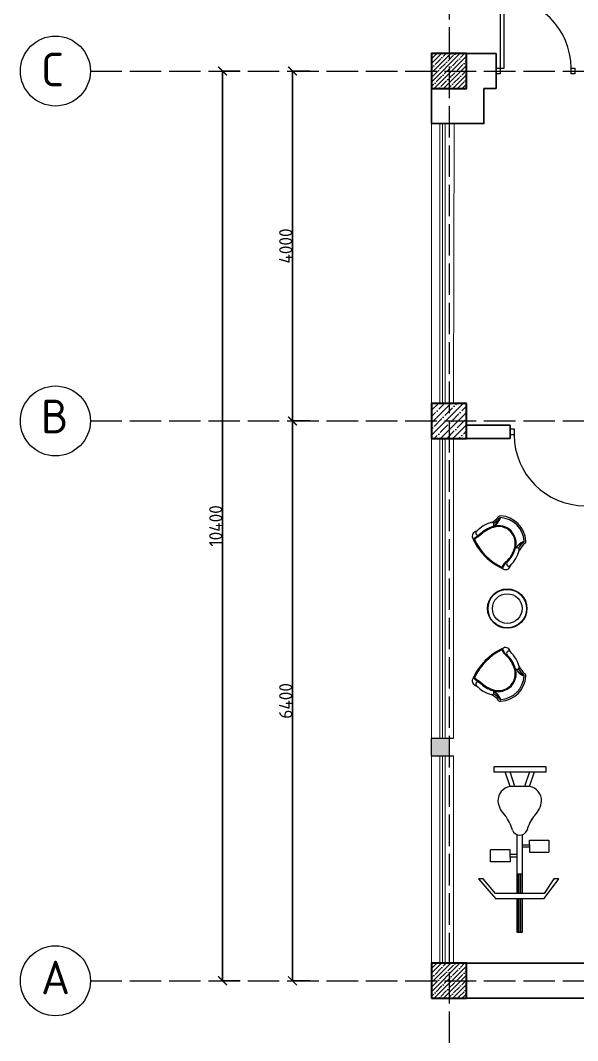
# Model space of a CAD drawing. Header units: millimetres. Extents: x -178199094 to 13669908, y -30538122 to 6091408.
# Drawn here: x 6786139 to 6792509, y 314301 to 325964 of the extents above; entities that cross this region are included whole.
import ezdxf

# ---------------------------------------------------------------- set-up
doc = ezdxf.new("R2010")
doc.units = ezdxf.units.MM
doc.linetypes.add('ACAD_ISO02W100', pattern=[15, 12, -3])
for name, color, linetype in [('A-Door', 150, 'Continuous'), ('Acessórios', 251, 'Continuous'), ('freecads.com', 7, 'Continuous'), ('FUR', 42, 'Continuous'), ('NET 01', 8, 'Continuous'), ('Plan 1', 7, 'Continuous')]:
    doc.layers.add(name, color=color, linetype=linetype)
doc.styles.add('gost', font='GOST Common.ttf')
doc.dimstyles.new('Copy of GOST', dxfattribs={"dimtxt": 150, "dimasz": 100, "dimexe": 0.18, "dimexo": 0.06, "dimgap": 3, "dimtad": 1, "dimdec": 0, "dimzin": 0, "dimdsep": 46, "dimtxsty": 'gost', "dimblk": 'ARCHTICK', "dimcen": 0.09, "dimclrt": 256, "dimadec": 0, "dimazin": 0, "dimtfac": 1, "dimtdec": 0, "dimtofl": 0, "dimtmove": 0, "dimatfit": 3, "dimldrblk": 'ARCHTICK', "dimfxl": 200, "dimfxlon": 1, "dimtolj": 1, "dimtzin": 0, "dimarcsym": 0})

# ---------------------------------------------------------------- blocks, each defined once
blk = doc.blocks.new('_ArchTick')
at = {"color": 0, "linetype": 'ByBlock', "const_width": 0.15}
blk.add_lwpolyline([(-0.5, -0.5), (0.5, 0.5)], dxfattribs=at)
blk = doc.blocks.new('*D659')
at = {"layer": 'Defpoints', "color": 0, "transparency": 16777216}
for p in [(6789250, 321385), (6791039, 321385), (6791039, 314985)]:
    blk.add_point(p, dxfattribs=at)
at = {"layer": 'FUR', "color": 0, "lineweight": -2, "transparency": 16777216}
for p, q in [((6789450, 321385), (6789249, 321385)), ((6789250, 314985), (6789250, 321385)), ((6789450, 314985), (6789249, 314985))]:
    blk.add_line(p, q, dxfattribs=at)
at = {"layer": 'FUR', "color": 0, "lineweight": -2, "transparency": 16777216, "xscale": 100, "yscale": 100, "zscale": 100}
for p, rotation in [((6789250, 321385), 90), ((6789250, 314985), 270)]:
    blk.add_blockref('_ArchTick', p, dxfattribs=dict(at, rotation=rotation))
at = {"layer": 'FUR', "color": 7, "transparency": 16777216, "insert": (6789172, 318185), "char_height": 150, "attachment_point": 5, "rotation": 90, "style": 'gost'}
blk.add_mtext('\\A1;6400', dxfattribs=at)
blk = doc.blocks.new('*D660')
at = {"layer": 'Defpoints', "color": 0, "transparency": 16777216}
for p in [(6789250, 325385), (6791039, 325385), (6791039, 321385)]:
    blk.add_point(p, dxfattribs=at)
at = {"layer": 'FUR', "color": 0, "lineweight": -2, "transparency": 16777216}
for p, q in [((6789450, 325385), (6789249, 325385)), ((6789250, 321385), (6789250, 325385)), ((6789450, 321385), (6789249, 321385))]:
    blk.add_line(p, q, dxfattribs=at)
at = {"layer": 'FUR', "color": 0, "lineweight": -2, "transparency": 16777216, "xscale": 100, "yscale": 100, "zscale": 100}
for p, rotation in [((6789250, 325385), 90), ((6789250, 321385), 270)]:
    blk.add_blockref('_ArchTick', p, dxfattribs=dict(at, rotation=rotation))
at = {"layer": 'FUR', "color": 7, "transparency": 16777216, "insert": (6789172, 323385), "char_height": 150, "attachment_point": 5, "rotation": 90, "style": 'gost'}
blk.add_mtext('\\A1;4000', dxfattribs=at)
blk = doc.blocks.new('*D661')
at = {"layer": 'Defpoints', "color": 0, "transparency": 16777216}
for p in [(6788450, 325385), (6791039, 325385), (6791039, 314985)]:
    blk.add_point(p, dxfattribs=at)
at = {"layer": 'FUR', "color": 0, "lineweight": -2, "transparency": 16777216}
for p, q in [((6788650, 325385), (6788449, 325385)), ((6788450, 314985), (6788450, 325385)), ((6788650, 314985), (6788449, 314985))]:
    blk.add_line(p, q, dxfattribs=at)
at = {"layer": 'FUR', "color": 0, "lineweight": -2, "transparency": 16777216, "xscale": 100, "yscale": 100, "zscale": 100}
for p, rotation in [((6788450, 325385), 90), ((6788450, 314985), 270)]:
    blk.add_blockref('_ArchTick', p, dxfattribs=dict(at, rotation=rotation))
at = {"layer": 'FUR', "color": 7, "transparency": 16777216, "insert": (6788372, 320185), "char_height": 150, "attachment_point": 5, "rotation": 90, "style": 'gost'}
blk.add_mtext('\\A1;10400', dxfattribs=at)
blk = doc.blocks.new('*D663')
at = {"color": 0, "lineweight": -2, "transparency": 16777216}
for p, q in [((6791039, 326985), (6791039, 327185)), ((6791039, 327185), (6793039, 327185)), ((6793039, 326985), (6793039, 327185))]:
    blk.add_line(p, q, dxfattribs=at)
at = {"layer": 'Defpoints', "color": 0, "transparency": 16777216}
for p in [(6793039, 327185), (6791039, 325385), (6793039, 325385)]:
    blk.add_point(p, dxfattribs=at)
at = {"color": 0, "lineweight": -2, "transparency": 16777216, "xscale": 100, "yscale": 100, "zscale": 100, "rotation": 180}
blk.add_blockref('_ArchTick', (6791039, 327185), dxfattribs=at)
at = {"color": 0, "lineweight": -2, "transparency": 16777216, "xscale": 100, "yscale": 100, "zscale": 100}
blk.add_blockref('_ArchTick', (6793039, 327185), dxfattribs=at)
at = {"transparency": 16777216, "insert": (6792039, 327263), "char_height": 150, "attachment_point": 5, "style": 'gost'}
blk.add_mtext('\\A1;2000', dxfattribs=at)
blk = doc.blocks.new('*D667')
at = {"color": 0, "lineweight": -2, "transparency": 16777216}
for p, q in [((6791039, 327785), (6791039, 327985)), ((6791039, 327985), (6803939, 327985)), ((6803939, 327785), (6803939, 327985))]:
    blk.add_line(p, q, dxfattribs=at)
at = {"layer": 'Defpoints', "color": 0, "transparency": 16777216}
for p in [(6803939, 327985), (6791039, 325385), (6803939, 325385)]:
    blk.add_point(p, dxfattribs=at)
at = {"color": 0, "lineweight": -2, "transparency": 16777216, "xscale": 100, "yscale": 100, "zscale": 100, "rotation": 180}
blk.add_blockref('_ArchTick', (6791039, 327985), dxfattribs=at)
at = {"color": 0, "lineweight": -2, "transparency": 16777216, "xscale": 100, "yscale": 100, "zscale": 100}
blk.add_blockref('_ArchTick', (6803939, 327985), dxfattribs=at)
at = {"transparency": 16777216, "insert": (6797489, 328063), "char_height": 150, "attachment_point": 5, "style": 'gost'}
blk.add_mtext('\\A1;12900', dxfattribs=at)
blk = doc.blocks.new('*D668')
at = {"color": 0, "lineweight": -2, "transparency": 16777216}
for p, q in [((6791039, 313385), (6791039, 313185)), ((6793039, 313385), (6793039, 313185)), ((6791039, 313185), (6793039, 313185))]:
    blk.add_line(p, q, dxfattribs=at)
at = {"layer": 'Defpoints', "color": 0, "transparency": 16777216}
for p in [(6791039, 314985), (6793039, 314985), (6793039, 313185)]:
    blk.add_point(p, dxfattribs=at)
at = {"color": 0, "lineweight": -2, "transparency": 16777216, "xscale": 100, "yscale": 100, "zscale": 100, "rotation": 180}
blk.add_blockref('_ArchTick', (6791039, 313185), dxfattribs=at)
at = {"color": 0, "lineweight": -2, "transparency": 16777216, "xscale": 100, "yscale": 100, "zscale": 100}
blk.add_blockref('_ArchTick', (6793039, 313185), dxfattribs=at)
at = {"transparency": 16777216, "insert": (6792039, 313263), "char_height": 150, "attachment_point": 5, "style": 'gost'}
blk.add_mtext('\\A1;2000', dxfattribs=at)
blk = doc.blocks.new('*D672')
at = {"color": 0, "lineweight": -2, "transparency": 16777216}
for p, q in [((6791039, 312585), (6791039, 312385)), ((6803939, 312585), (6803939, 312385)), ((6791039, 312385), (6803939, 312385))]:
    blk.add_line(p, q, dxfattribs=at)
at = {"layer": 'Defpoints', "color": 0, "transparency": 16777216}
for p in [(6791039, 314985), (6803939, 314985), (6803939, 312385)]:
    blk.add_point(p, dxfattribs=at)
at = {"color": 0, "lineweight": -2, "transparency": 16777216, "xscale": 100, "yscale": 100, "zscale": 100, "rotation": 180}
blk.add_blockref('_ArchTick', (6791039, 312385), dxfattribs=at)
at = {"color": 0, "lineweight": -2, "transparency": 16777216, "xscale": 100, "yscale": 100, "zscale": 100}
blk.add_blockref('_ArchTick', (6803939, 312385), dxfattribs=at)
at = {"transparency": 16777216, "insert": (6797489, 312463), "char_height": 150, "attachment_point": 5, "style": 'gost'}
blk.add_mtext('\\A1;12900', dxfattribs=at)

msp = doc.modelspace()

# ---------------------------------------------------------------- hatches: boundary and pattern name
at = {"transparency": 33554687}
h = msp.add_hatch(dxfattribs=at)
h.set_pattern_fill('ANSI35', color=1, scale=300)
h.set_pattern_definition([(45, (6737846.1, 302707.55), (-53.03301, 53.03301), []), (45, (6737899.13, 302707.55), (-53.03301, 53.03301), [93.75, -18.75, 0, -18.75])])
h.paths.add_polyline_path([(6791239.11979, 325584.9647), (6790839.11979, 325584.9647), (6790839.11979, 325184.9647), (6791239.11979, 325184.9647)])
h = msp.add_hatch(dxfattribs=at)
h.set_pattern_fill('ANSI35', color=1, scale=400)
h.set_pattern_definition([(45, (6738365.2, 301983.93), (-70.71068, 70.71068), []), (45, (6738435.91, 301983.93), (-70.71068, 70.71068), [125, -25, 0, -25])])
h.paths.add_polyline_path([(6790839.11979, 321584.9647), (6790839.11979, 321184.9647), (6791239.11979, 321184.9647), (6791239.11979, 321584.9647)])
h = msp.add_hatch(color=252, dxfattribs=at)
h.dxf.hatch_style = 1
h.paths.add_polyline_path([(6790839.11979, 317757.33652), (6790839.11979, 317557.33652), (6791039.11979, 317557.33652), (6791039.11979, 317757.33652)])
h = msp.add_hatch(dxfattribs=at)
h.set_pattern_fill('ANSI35', color=1, scale=300)
h.set_pattern_definition([(45, (6737846.1, 292307.55), (-53.03301, 53.03301), []), (45, (6737899.13, 292307.55), (-53.03301, 53.03301), [93.75, -18.75, 0, -18.75])])
h.paths.add_polyline_path([(6791239.11979, 315184.9647), (6790839.11979, 315184.9647), (6790839.11979, 314784.9647), (6791239.11979, 314784.9647)])

# ---------------------------------------------------------------- linework, layer by layer
at = {"color": 18, "lineweight": 30, "true_color": 0x000000}
for p, q in [((6791439.11979, 325184.9647), (6791579.11979, 325184.9647)), ((6791239.11979, 315184.9647), (6803789.11979, 315184.9647))]:
    msp.add_line(p, q, dxfattribs=at)
msp.add_line((6790839.11979, 317557.33652), (6791089.11979, 317557.33652))
at = {"lineweight": 40}
for points in [[(6790839.11979, 325184.9647), (6791239.11979, 325184.9647), (6791239.11979, 325584.9647), (6790839.11979, 325584.9647)], [(6790839.11979, 314784.9647), (6791239.11979, 314784.9647), (6791239.11979, 315184.9647), (6790839.11979, 315184.9647)]]:
    msp.add_lwpolyline(points, close=True, dxfattribs=at)
at = {"color": 18, "lineweight": 30, "true_color": 0x000000}
for points in [[(6791239.11979, 325584.9647), (6791579.11979, 325584.9647)], [(6790839.11979, 325184.9647), (6790839.11979, 324786.28803)], [(6791439.11979, 325184.9647), (6791579.11979, 325184.9647)], [(6791739.11979, 321334.9647), (6791739.11979, 321184.9647)], [(6791739.11979, 321334.9647), (6791739.11979, 321184.9647)], [(6791239.11979, 314784.9647), (6804138.90942, 314784.9647)]]:
    msp.add_lwpolyline(points, dxfattribs=at)
at = {"lineweight": 30}
for points in [[(6791579.11979, 325584.9647), (6791579.11979, 325184.9647)], [(6790839.11979, 324786.28803), (6791439.11979, 324784.96471), (6791439.11979, 325184.9647)]]:
    msp.add_lwpolyline(points, dxfattribs=at)
at = {"color": 18, "lineweight": 9, "true_color": 0x000000}
for points in [[(6790839.11979, 324784.9647), (6790839.11979, 321584.9647)], [(6791096.17753, 324784.95692), (6791089.11981, 321584.9647)], [(6790839.11979, 321184.9647), (6790839.11979, 317757.33652)], [(6791089.11979, 321184.9647), (6791089.11979, 317757.33652)], [(6790839.11979, 317557.33652), (6790839.11979, 315184.9647)], [(6791089.11979, 317557.33652), (6791089.11979, 315184.9647)]]:
    msp.add_lwpolyline(points, dxfattribs=at)
at = {"color": 152, "lineweight": 9, "true_color": 0x2776bb}
for points in [[(6790934.11979, 324784.9647), (6790934.11979, 321584.9647)], [(6790964.11979, 324784.9647), (6790964.11979, 321584.9647)], [(6790994.11979, 324784.9647), (6790994.11979, 321584.9647)], [(6790934.11979, 321184.9647), (6790934.11979, 317757.33652)], [(6790964.11979, 321184.9647), (6790964.11979, 317757.33652)], [(6790994.11979, 321184.9647), (6790994.11979, 317757.33652)], [(6790934.11979, 317557.33652), (6790934.11979, 315184.9647)], [(6790964.11979, 317557.33652), (6790964.11979, 315184.9647)], [(6790994.11979, 317557.33652), (6790994.11979, 315184.9647)]]:
    msp.add_lwpolyline(points, dxfattribs=at)
at = {"color": 18, "lineweight": 40, "true_color": 0x000000}
msp.add_lwpolyline([(6791239.11979, 321584.9647), (6790839.11979, 321584.9647), (6790839.11979, 321184.9647), (6791239.11979, 321184.9647)], close=True, dxfattribs=at)
at = {"color": 18, "true_color": 0x000000}
for points in [[(6791239.11979, 321184.9647), (6791239.11979, 321584.9647)], [(6791139.11979, 321184.9647), (6790939.11979, 321184.9647)], [(6790839.11979, 317557.33652), (6790839.11979, 317757.33652), (6791089.11979, 317757.33652)], [(6791039.11979, 317757.33652), (6791039.11979, 317557.33652)]]:
    msp.add_lwpolyline(points, dxfattribs=at)
at = {"color": 7, "lineweight": 30}
for points in [[(6791239.11979, 321334.9647), (6791739.11979, 321334.9647)], [(6791239.11979, 321184.9647), (6791739.11979, 321184.9647)]]:
    msp.add_lwpolyline(points, dxfattribs=at)
at = {"color": 152, "true_color": 0x2776bb}
msp.add_lwpolyline([(6791239.11979, 314784.9647), (6790839.11979, 314784.9647)], dxfattribs=at)
at = {"color": 18, "true_color": 0x000000}
for centre in [(6786539.11979, 325384.9647), (6786539.11979, 321384.9647), (6786539.11979, 314984.9647)]:
    msp.add_circle(centre, 400, dxfattribs=at)
at = {"layer": 'A-Door', "color": 7}
for points in [[(6791669.13018, 325418.7186), (6791669.13018, 326228.81213), (6791624.12499, 326228.81213), (6791624.12499, 325418.7186)], [(6791624.12499, 325418.7186), (6791624.12499, 325351.21081), (6791579.11979, 325351.21081), (6791579.11979, 325418.7186)], [(6792479.22371, 325418.7186), (6792479.22371, 325351.21081), (6792434.21852, 325351.21081), (6792434.21852, 325418.7186)], [(6791739.01587, 321226.21081), (6791739.01587, 321293.7186), (6791784.02107, 321293.7186), (6791784.02107, 321226.21081)]]:
    msp.add_lwpolyline(points, close=True, dxfattribs=at)
at = {"layer": 'Acessórios', "color": 253}
for p, q in [((6792150.66776, 317429.19194), (6791550.66776, 317429.19194)), ((6791550.66776, 317373.52845), (6791594.03281, 317373.52845)), ((6791594.03281, 317373.52845), (6791872.35028, 317373.52845)), ((6791736.39108, 317206.53796), (6791680.72759, 317373.52845)), ((6791792.05458, 317206.53796), (6791736.39108, 317373.52845)), ((6791872.35028, 317373.52845), (6792011.50902, 317373.52845)), ((6791959.04506, 317373.52845), (6791903.38156, 317206.53796)), ((6791959.04506, 317206.53796), (6792014.70855, 317373.52845)), ((6792011.50902, 317373.52845), (6792150.66776, 317373.52845)), ((6792150.66776, 317373.52845), (6792150.66776, 317429.19194)), ((6791959.04506, 317206.53796), (6791736.39108, 317206.53796)), ((6791819.88632, 316204.59507), (6791819.88632, 316653.43765)), ((6791875.54982, 316653.43765), (6791875.54982, 316204.59507)), ((6791875.54982, 316538.57603), (6791959.04506, 316538.57603)), ((6791959.04506, 316594.23953), (6792181.69904, 316594.23953)), ((6791959.04506, 316538.57603), (6791959.04506, 316594.23953)), ((6791959.04506, 316538.57603), (6791959.04506, 316510.74429)), ((6792181.69904, 316594.23953), (6792181.69904, 316455.08079)), ((6791513.7371, 316343.7538), (6791513.7371, 316482.91254)), ((6791736.39108, 316482.91254), (6791513.7371, 316482.91254)), ((6791736.39108, 316399.4173), (6791736.39108, 316482.91254)), ((6791819.88632, 316427.24904), (6791736.39108, 316427.24904)), ((6791959.04506, 316510.74429), (6791875.54982, 316510.74429)), ((6791959.04506, 316510.74429), (6791959.04506, 316455.08079)), ((6791959.04506, 316455.08079), (6792181.69904, 316455.08079)), ((6791736.39108, 316343.7538), (6791513.7371, 316343.7538)), ((6791736.39108, 316399.4173), (6791736.39108, 316343.7538)), ((6791819.88632, 316399.4173), (6791736.39108, 316399.4173)), ((6791819.88632, 315981.94109), (6791819.88632, 316204.59507)), ((6791875.54982, 316204.59507), (6791819.88632, 316204.59507)), ((6791833.8022, 315985.30316), (6791833.8022, 316204.59507)), ((6791847.71807, 316204.59507), (6791847.71807, 315981.94109)), ((6791861.63394, 315985.30316), (6791861.63394, 316204.59507)), ((6791875.54982, 316204.59507), (6791875.54982, 315981.94109)), ((6791374.57837, 316148.93157), (6791569.4006, 315926.27759)), ((6791430.24186, 316148.93157), (6791374.57837, 316148.93157)), ((6791569.4006, 315981.94109), (6791430.24186, 316148.93157)), ((6792237.36253, 316148.93157), (6792126.03554, 315981.94109)), ((6792126.03554, 315926.27759), (6792293.02603, 316148.93157)), ((6792293.02603, 316148.93157), (6792237.36253, 316148.93157)), ((6792126.03554, 315981.94109), (6791569.4006, 315981.94109)), ((6791569.4006, 315926.27759), (6791875.54982, 315926.27759)), ((6791819.88632, 315536.63313), (6791819.88632, 315926.27759)), ((6791833.8022, 315536.63313), (6791833.8022, 315926.67281)), ((6791847.71807, 315926.27759), (6791847.71807, 315536.63313)), ((6791861.63394, 315536.63313), (6791861.63394, 315926.67281)), ((6791875.54982, 315926.27759), (6791875.54982, 315536.63313)), ((6791875.54982, 315926.27759), (6792126.03554, 315926.27759)), ((6791875.54982, 315536.63313), (6791819.88632, 315536.63313))]:
    msp.add_line(p, q, dxfattribs=at)
for centre, radius, start, end in [((6791766.97261, 317039.57587), 169.74026, 100.379499967, 180.009389429), ((6791928.46354, 317039.57587), 169.74026, 359.990600005, 79.620500033), ((6791871.01881, 317072.0711), 275.70941, 186.774485999, 226.355619956), ((6791824.4229, 317072.0711), 275.70897, 313.644300031, 353.225599978), ((6791323.41805, 316589.5304), 455.8244, 14.747600026, 38.382500016), ((6792372.02366, 316589.5304), 455.8244, 141.617499984, 165.25250001), ((6791847.71807, 316740.3562), 90.45318, 202.619869993, 337.38009999)]:
    msp.add_arc(centre, radius, start, end, dxfattribs=at)
at = {"layer": 'freecads.com', "color": 253, "ltscale": 0.4}
for radius in [225, 225, 220, 220, 170, 170]:
    msp.add_circle((6791705.18354, 319240.00367), radius, dxfattribs=at)
at = {"layer": 'freecads.com', "color": 253}
for centre, radius, start, end in [((6791413.90402, 320448.80741), 250.05381, 295.814006492, 320.295171241), ((6791413.90402, 320448.80741), 250.05381, 295.814006492, 320.295171241), ((6791439.54689, 320353.41355), 204.01247, 300.799547072, 338.974021827), ((6791439.54689, 320353.41355), 204.01247, 300.799547072, 338.974021827), ((6791395.71436, 320375.02296), 246.45613, 306.992217942, 336.476977912), ((6791395.71436, 320375.02296), 246.45613, 306.992217942, 336.476977912), ((6791413.90402, 320448.80741), 269.83403, 299.670525444, 320.295171241), ((6791413.90402, 320448.80741), 269.83403, 299.670525444, 320.295171241), ((6791629.10859, 320270.1105), 29.67033, 86.211786816, 140.295171241), ((6791629.10859, 320270.1105), 29.67033, 86.211786816, 140.295171241), ((6791629.10859, 320270.1105), 9.89011, 86.211786816, 140.295171241), ((6791629.10859, 320270.1105), 9.89011, 86.211786816, 140.295171241), ((6791610.66311, 319991.5338), 289.07681, 3.884119456, 86.211786816), ((6791610.66311, 319991.5338), 289.07681, 3.884119456, 86.211786816), ((6791610.66311, 319991.5338), 308.85703, 3.884119456, 86.211786816), ((6791610.66311, 319991.5338), 308.85703, 3.884119456, 86.211786816), ((6791626.14556, 319857.57226), 380.44205, 105.763762628, 135.877118247), ((6791626.14556, 319857.57226), 380.44205, 105.763762628, 135.877118247), ((6791645.50719, 319834.49266), 358.35592, 106.453312818, 135.592582511), ((6791645.50719, 319834.49266), 358.35592, 106.453312818, 135.592582511), ((6791645.50719, 319834.49266), 358.35592, 106.453312818, 135.592582511), ((6791645.50719, 319834.49266), 358.35592, 106.453312819, 135.592582509), ((6791645.50719, 319834.49266), 358.35592, 106.453312819, 135.592582509), ((6791645.50719, 319834.49266), 358.35592, 106.453312819, 135.592582509), ((6791645.50719, 319834.49266), 348.46581, 106.433490131, 135.608124309), ((6791645.50719, 319834.49266), 348.46581, 106.43349013, 135.608124311), ((6791527.18012, 320198.04175), 26.03687, 310.265756857, 99.706554553), ((6791527.18012, 320198.04175), 26.03687, 310.265756857, 99.706554553), ((6791605.62076, 319986.7605), 201.0852, 342.157701338, 107.842298662), ((6791605.62076, 319986.7605), 201.0852, 342.157701338, 107.842298662), ((6791605.62076, 319986.7605), 201.0852, 342.157701338, 107.842298662), ((6791605.62076, 319986.7605), 201.0852, 342.157701338, 107.842298662), ((6791605.62076, 319986.7605), 191.19509, 342.121976505, 107.878023562), ((6791605.62076, 319986.7605), 191.19509, 342.121976505, 107.878023562), ((6791359.65072, 320067.55722), 55.27464, 96.862747694, 205.222442018), ((6791359.65072, 320067.55722), 55.27464, 96.862747694, 205.222442018), ((6791948.41904, 320329.55878), 699.69512, 204.086465205, 245.913534795), ((6791948.41904, 320329.55878), 699.69512, 204.086465205, 245.913534795), ((6791697.32918, 319601.41214), 573.46272, 122.464911208, 131.342394774), ((6791697.32918, 319601.41214), 573.46272, 122.464911208, 131.342394774), ((6791697.32918, 319601.41214), 573.46272, 123.494454103, 131.342394774), ((6791697.32918, 319601.41214), 573.46272, 123.494454103, 131.342394774), ((6791917.40452, 320298.54426), 655.53649, 203.996135953, 246.003864047), ((6791917.40452, 320298.54426), 655.53649, 203.996135953, 246.003864047), ((6791917.40452, 320298.54426), 655.53649, 203.996135953, 246.003864047), ((6791917.40452, 320298.54426), 655.53649, 203.996135953, 246.003864047), ((6791697.32918, 319601.41214), 563.57261, 123.590528768, 130.600144008), ((6791697.32918, 319601.41214), 563.57261, 123.590528768, 130.600144008), ((6791917.40452, 320298.54426), 645.64638, 204.644742992, 244.983055582), ((6791917.40452, 320298.54426), 645.64638, 204.644742992, 244.983055582), ((6791371.28947, 320103.85924), 26.03687, 134.481845121, 237.384899283), ((6791371.28947, 320103.85924), 26.03687, 134.481845121, 237.384899283), ((6791371.28947, 320103.85924), 26.03687, 134.597448493, 314.39271146), ((6791371.28947, 320103.85924), 26.03687, 134.597448493, 314.39271146), ((6791371.28947, 320103.85924), 26.03687, 134.481845347, 134.59744872), ((6791371.28947, 320103.85924), 26.03687, 134.481845272, 134.597448644), ((6791371.28947, 320103.85924), 26.03687, 291.566653867, 314.39271146), ((6791371.28947, 320103.85924), 26.03687, 291.566653867, 314.39271146), ((6791371.28947, 320103.85924), 35.92698, 293.352521244, 314.572281651), ((6791371.28947, 320103.85924), 35.92698, 293.352521244, 314.572281651), ((6791453.35292, 320026.64693), 348.46581, 314.626404142, 343.566509869), ((6791453.35292, 320026.64693), 348.46581, 314.626404142, 343.566509869), ((6791453.35292, 320026.64693), 358.35592, 314.407417489, 343.546687182), ((6791453.35292, 320026.64693), 358.35592, 314.407417489, 343.546687182), ((6791453.35292, 320026.64693), 358.35592, 314.407417489, 343.546687182), ((6791453.35292, 320026.64693), 358.35592, 314.407417489, 343.546687182), ((6791453.35292, 320026.64693), 358.35592, 314.407417489, 343.546687182), ((6791453.35292, 320026.64693), 358.35592, 314.407417489, 343.546687182), ((6791476.43252, 320007.2853), 380.44205, 314.122881753, 344.236237372), ((6791476.43252, 320007.2853), 380.44205, 314.122881753, 344.236237372), ((6791972.27381, 319820.68663), 204.01247, 111.025978173, 149.200452928), ((6791972.27381, 319820.68663), 204.01247, 111.025978173, 149.200452928), ((6791993.88322, 319776.8541), 246.45613, 113.523022088, 143.007782058), ((6791993.88322, 319776.8541), 246.45613, 113.523022088, 143.007782058), ((6791816.90201, 319908.31986), 26.03687, 350.293445447, 139.734243143), ((6791816.90201, 319908.31986), 26.03687, 350.293445447, 139.734243143), ((6792067.66767, 319795.04376), 269.83403, 129.64154994, 150.329474556), ((6792067.66767, 319795.04376), 269.83403, 129.64154994, 150.329474556), ((6792067.66767, 319795.04376), 250.05381, 129.64154994, 154.185993508), ((6792067.66767, 319795.04376), 250.05381, 129.64154994, 154.185993508), ((6791889.20854, 320010.44556), 9.89011, 309.64154994, 3.884119456), ((6791889.20854, 320010.44556), 9.89011, 309.64154994, 3.884119456), ((6791889.20854, 320010.44556), 29.67033, 309.64154994, 3.884119456), ((6791889.20854, 320010.44556), 29.67033, 309.64154994, 3.884119456), ((6791755.3896, 319676.63821), 116.97044, 119.301550509, 161.646027828), ((6791755.3896, 319676.63821), 116.97044, 119.301550509, 161.646027828), ((6791755.3896, 319676.63821), 107.08033, 118.610094588, 167.582599416), ((6791755.3896, 319676.63821), 107.08033, 118.610094588, 167.582599416), ((6791755.3896, 319676.63821), 107.08033, 118.610094588, 167.582599416), ((6791755.3896, 319676.63821), 107.08033, 118.610094588, 167.582599416), ((6791686.41748, 319740.79046), 55.27464, 244.777557982, 353.137252306), ((6791686.41748, 319740.79046), 55.27464, 244.777557982, 353.137252306), ((6791722.7195, 319752.42921), 26.03687, 135.60728854, 315.518154879), ((6791722.7195, 319752.42921), 26.03687, 135.60728854, 315.518154879), ((6791722.7195, 319752.42921), 26.03687, 212.615100717, 315.518154879), ((6791722.7195, 319752.42921), 26.03687, 212.615100717, 315.518154879), ((6791948.41904, 318150.44593), 699.69512, 114.086465205, 155.913534795), ((6791948.41904, 318150.44593), 699.69512, 114.086465205, 155.913534795), ((6791917.40452, 318181.46045), 655.53649, 113.996135953, 156.003864047), ((6791917.40452, 318181.46045), 655.53649, 113.996135953, 156.003864047), ((6791917.40452, 318181.46045), 655.53649, 113.996135953, 156.003864047), ((6791917.40452, 318181.46045), 655.53649, 113.996135953, 156.003864047), ((6791917.40452, 318181.46045), 645.64638, 115.016944418, 155.355257008), ((6791917.40452, 318181.46045), 645.64638, 115.016944418, 155.355257008), ((6791755.3896, 318803.3665), 116.97044, 198.353972172, 240.698449491), ((6791755.3896, 318803.3665), 116.97044, 198.353972172, 240.698449491), ((6791755.3896, 318803.3665), 107.08033, 192.417400584, 241.389905412), ((6791755.3896, 318803.3665), 107.08033, 192.417400584, 241.389905412), ((6791755.3896, 318803.3665), 107.08033, 192.417400584, 241.389905412), ((6791755.3896, 318803.3665), 107.08033, 192.417400584, 241.389905412), ((6791686.41748, 318739.21425), 55.27464, 6.862747694, 115.222442018), ((6791686.41748, 318739.21425), 55.27464, 6.862747694, 115.222442018), ((6791722.7195, 318727.5755), 26.03687, 44.481845121, 224.39271146), ((6791722.7195, 318727.5755), 26.03687, 44.481845121, 224.39271146), ((6791722.7195, 318727.5755), 26.03687, 44.481845121, 147.384899283), ((6791722.7195, 318727.5755), 26.03687, 44.481845121, 147.384899283), ((6791476.43252, 318472.71941), 380.44205, 15.763762628, 45.877118247), ((6791476.43252, 318472.71941), 380.44205, 15.763762628, 45.877118247), ((6791453.35292, 318453.35778), 348.46581, 16.433490131, 45.373595858), ((6791453.35292, 318453.35778), 348.46581, 16.433490131, 45.373595858), ((6791453.35292, 318453.35778), 358.35592, 16.453312818, 45.592582511), ((6791453.35292, 318453.35778), 358.35592, 16.453312818, 45.592582511), ((6791453.35292, 318453.35778), 358.35592, 16.453312818, 45.592582511), ((6791453.35292, 318453.35778), 358.35592, 16.453312818, 45.592582511), ((6791453.35292, 318453.35778), 358.35592, 16.453312818, 45.592582511), ((6791453.35292, 318453.35778), 358.35592, 16.453312818, 45.592582511), ((6791605.62076, 318493.24421), 201.0852, 252.157701338, 17.842298662), ((6791605.62076, 318493.24421), 201.0852, 252.157701338, 17.842298662), ((6791605.62076, 318493.24421), 201.0852, 252.157701338, 17.842298662), ((6791605.62076, 318493.24421), 201.0852, 252.157701338, 17.842298662), ((6791605.62076, 318493.24421), 191.19509, 252.121976438, 17.878023495), ((6791605.62076, 318493.24421), 191.19509, 252.121976438, 17.878023495), ((6791816.90201, 318571.68485), 26.03687, 220.265756857, 9.706554553), ((6791816.90201, 318571.68485), 26.03687, 220.265756857, 9.706554553), ((6791972.27381, 318659.31808), 204.01247, 210.799547072, 248.974021827), ((6791993.88322, 318703.15061), 246.45613, 216.992217942, 246.476977912), ((6791972.27381, 318659.31808), 204.01247, 210.799547072, 248.974021827), ((6791993.88322, 318703.15061), 246.45613, 216.992217942, 246.476977912), ((6792067.66767, 318684.96095), 269.83403, 209.670525444, 230.35845006), ((6792067.66767, 318684.96095), 269.83403, 209.670525444, 230.35845006), ((6792067.66767, 318684.96095), 250.05381, 205.814006492, 230.35845006), ((6792067.66767, 318684.96095), 250.05381, 205.814006492, 230.35845006), ((6791359.65072, 318412.44749), 55.27464, 154.777557982, 263.137252306), ((6791359.65072, 318412.44749), 55.27464, 154.777557982, 263.137252306), ((6791697.32918, 318878.59257), 573.46272, 228.657605226, 237.535088792), ((6791697.32918, 318878.59257), 573.46272, 228.657605226, 236.505545897), ((6791697.32918, 318878.59257), 573.46272, 228.657605226, 237.535088792), ((6791697.32918, 318878.59257), 573.46272, 228.657605226, 236.505545897), ((6791697.32918, 318878.59257), 563.57261, 229.399855992, 236.409471232), ((6791697.32918, 318878.59257), 563.57261, 229.399855992, 236.409471232), ((6791371.28947, 318376.14547), 26.03687, 45.60728854, 225.402551507), ((6791371.28947, 318376.14547), 26.03687, 45.60728854, 225.402551507), ((6791371.28947, 318376.14547), 26.03687, 122.615100717, 225.518154879), ((6791371.28947, 318376.14547), 26.03687, 122.615100717, 225.518154879), ((6791371.28947, 318376.14547), 26.03687, 45.60728854, 68.433346133), ((6791371.28947, 318376.14547), 26.03687, 45.60728854, 68.433346133), ((6791371.28947, 318376.14547), 35.92698, 45.427718349, 66.647478756), ((6791371.28947, 318376.14547), 35.92698, 45.427718349, 66.647478756), ((6791645.50719, 318645.51205), 358.35592, 224.407417489, 253.546687182), ((6791645.50719, 318645.51205), 358.35592, 224.407417489, 253.546687182), ((6791645.50719, 318645.51205), 358.35592, 224.407417489, 253.546687182), ((6791645.50719, 318645.51205), 358.35592, 224.407417489, 253.546687182), ((6791645.50719, 318645.51205), 358.35592, 224.407417489, 253.546687182), ((6791645.50719, 318645.51205), 358.35592, 224.407417489, 253.546687182), ((6791645.50719, 318645.51205), 348.46581, 224.391875691, 253.566509869), ((6791645.50719, 318645.51205), 348.46581, 224.391875691, 253.566509869), ((6791610.66311, 318488.47091), 289.07681, 273.788213184, 356.115880544), ((6791610.66311, 318488.47091), 289.07681, 273.788213184, 356.115880544), ((6791610.66311, 318488.47091), 308.85703, 273.788213184, 356.115880544), ((6791610.66311, 318488.47091), 308.85703, 273.788213184, 356.115880544), ((6791889.20854, 318469.55915), 9.89011, 356.115880544, 50.35845006), ((6791889.20854, 318469.55915), 9.89011, 356.115880544, 50.35845006), ((6791889.20854, 318469.55915), 29.67033, 356.115880544, 50.35845006), ((6791889.20854, 318469.55915), 29.67033, 356.115880544, 50.35845006), ((6791371.28947, 318376.14547), 26.03687, 225.402551356, 225.518154728), ((6791371.28947, 318376.14547), 26.03687, 225.402551356, 225.518154728), ((6791626.14556, 318622.43245), 380.44205, 224.122881753, 254.236237372), ((6791626.14556, 318622.43245), 380.44205, 224.122881753, 254.236237372), ((6791527.18012, 318281.96296), 26.03687, 260.293445447, 49.734243143), ((6791527.18012, 318281.96296), 26.03687, 260.293445447, 49.734243143), ((6791439.54689, 318126.59116), 204.01247, 21.025978173, 59.200452928), ((6791395.71436, 318104.98175), 246.45613, 23.523022088, 53.007782058), ((6791439.54689, 318126.59116), 204.01247, 21.025978173, 59.200452928), ((6791395.71436, 318104.98175), 246.45613, 23.523022088, 53.007782058), ((6791413.90402, 318031.1973), 250.05381, 39.704828759, 64.185993508), ((6791413.90402, 318031.1973), 250.05381, 39.704828759, 64.185993508), ((6791413.90402, 318031.1973), 269.83403, 39.704828759, 60.329474556), ((6791413.90402, 318031.1973), 269.83403, 39.704828759, 60.329474556), ((6791629.10859, 318209.89421), 29.67033, 219.704828759, 273.788213184), ((6791629.10859, 318209.89421), 29.67033, 219.704828759, 273.788213184), ((6791629.10859, 318209.89421), 9.89011, 219.704828759, 273.788213184), ((6791629.10859, 318209.89421), 9.89011, 219.704828759, 273.788213184)]:
    msp.add_arc(centre, radius, start, end, dxfattribs=at)
at = {"layer": 'FUR', "color": 253}
for points in [[(6788449.51896, 325384.9647), (6788449.51896, 314984.9647)], [(6789249.51896, 325384.9647), (6789249.51896, 314984.9647)], [(6791550.66776, 317429.19194), (6791550.66776, 317373.52845)]]:
    msp.add_lwpolyline(points, dxfattribs=at)
at = {"layer": 'NET 01', "color": 7}
for centre, start, end in [((6791624.12499, 325418.7186), 0, 90), ((6792594.1146, 321226.21081), 180, 270)]:
    msp.add_arc(centre, 810.09353, start, end, dxfattribs=at)
at = {"layer": 'Plan 1', "color": 9, "linetype": 'ACAD_ISO02W100', "ltscale": 30, "true_color": 0xc7c8ca}
msp.add_lwpolyline([(6791039.11979, 329485.1447), (6791039.11979, 310885.1447)], dxfattribs=at)
at = {"layer": 'Plan 1', "color": 251, "linetype": 'ACAD_ISO02W100', "ltscale": 30, "true_color": 0x636466}
for points in [[(6786939.11979, 325384.9647), (6808089.11979, 325384.9647)], [(6786939.11979, 321384.9647), (6808089.11979, 321384.9647)], [(6786939.11979, 314984.9647), (6808089.11979, 314984.9647)]]:
    msp.add_lwpolyline(points, dxfattribs=at)

# ---------------------------------------------------------------- texts
at = {"layer": 'Plan 1', "char_height": 384.87481, "attachment_point": 1, "style": 'gost'}
for s, insert in [('C', (6786375.19817, 325594.72439)), ('B', (6786375.19817, 321628.55244)), ('A', (6786375.19817, 315215.20944))]:
    msp.add_mtext_dynamic_manual_height_columns(s, width=384.8748082, gutter_width=0.54982, heights=[0], dxfattribs=dict(at, insert=insert))

# ---------------------------------------------------------------- dimensions: what is measured, and where the dimension line sits
at = {"color": 253}
for base, p1, p2, picture, middle in [((6803938.90942, 327984.9647), (6791039.11979, 325384.9647), (6803938.90942, 325384.9647), '*D667', (6797489.0146, 328062.9647)), ((6793039.11979, 327184.9647), (6791039.11979, 325384.9647), (6793039.11979, 325384.9647), '*D663', (6792039.11979, 327262.9647)), ((6793039.11979, 313184.9647), (6791039.11979, 314984.9647), (6793039.11979, 314984.9647), '*D668', (6792039.11979, 313262.9647)), ((6803938.90942, 312384.9647), (6791039.11979, 314984.9647), (6803938.90942, 314984.9647), '*D672', (6797489.0146, 312462.9647))]:
    dim = msp.add_linear_dim(base=base, p1=p1, p2=p2, dimstyle='Copy of GOST', dxfattribs=at)
    dim.commit()
    dim.dimension.update_dxf_attribs({"geometry": picture, "text_midpoint": middle})
at = {"layer": 'FUR', "color": 253}
for base, p1, p2, override, picture, middle in [((6788449.51896, 325384.9647), (6791039.11979, 314984.9647), (6791039.11979, 325384.9647), {"dimclrt": 7}, '*D661', (6788371.51896, 320184.9647)), ((6789249.51896, 325384.9647), (6791039.11979, 321384.9647), (6791039.11979, 325384.9647), {"dimclrt": 7, "dimtmove": 1}, '*D660', (6789171.51896, 323384.9647)), ((6789249.51896, 321384.9647), (6791039.11979, 314984.9647), (6791039.11979, 321384.9647), {"dimclrt": 7}, '*D659', (6789171.51896, 318184.9647))]:
    dim = msp.add_linear_dim(base=base, p1=p1, p2=p2, angle=90, dimstyle='Copy of GOST', override=override, dxfattribs=at)
    dim.commit()
    dim.dimension.update_dxf_attribs({"geometry": picture, "text_midpoint": middle})

doc.saveas('drawing.dxf')
